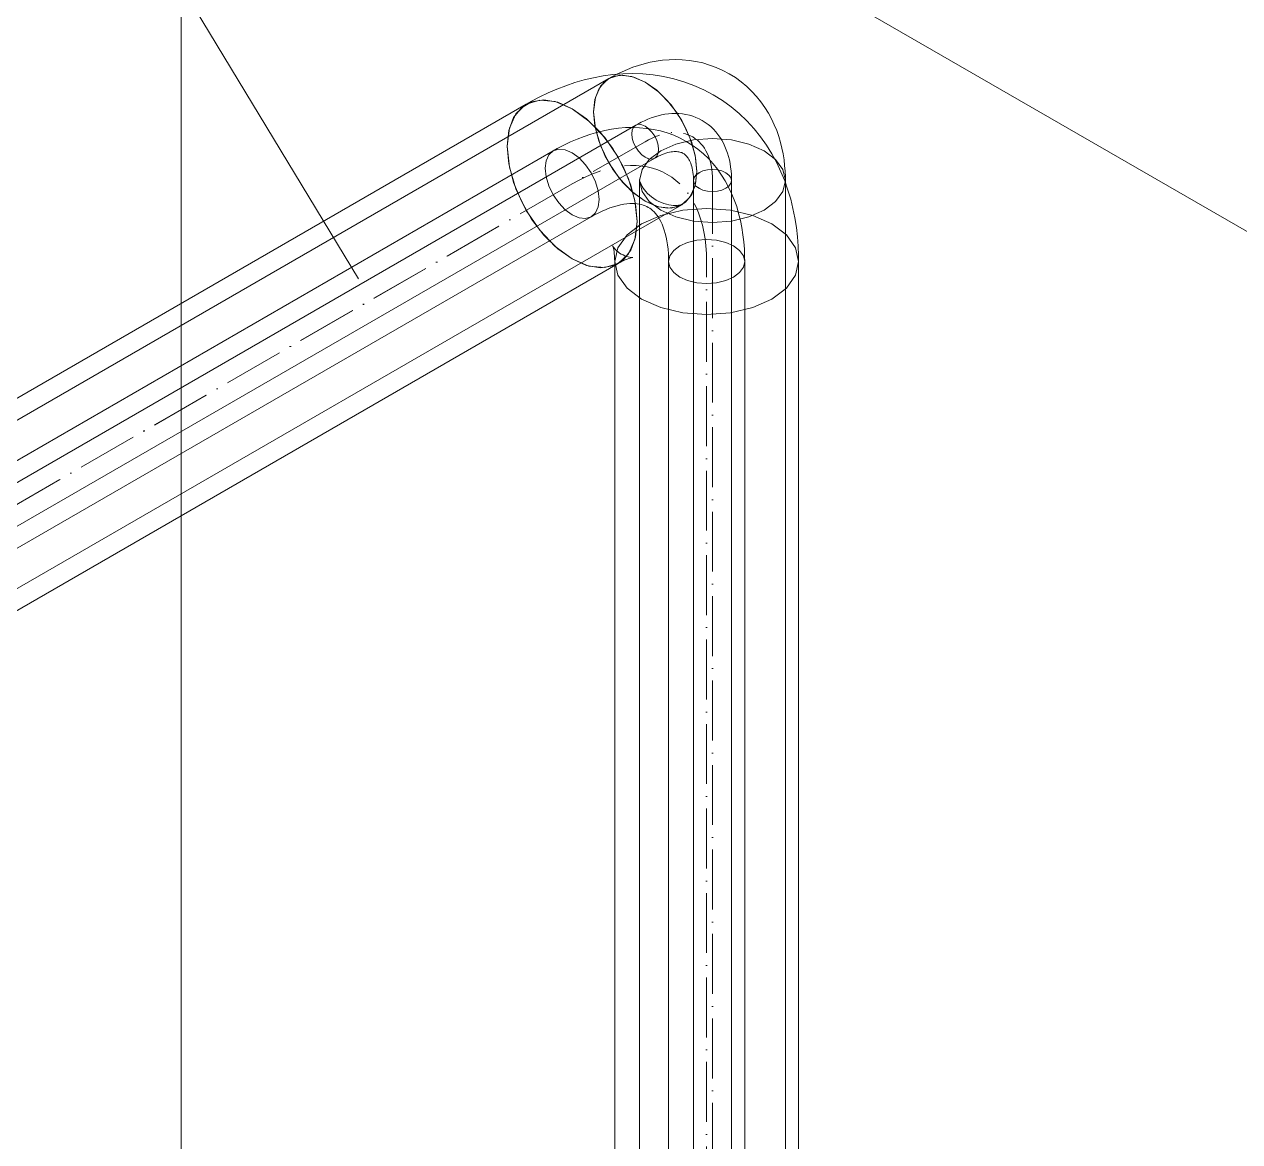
# Model space of a CAD drawing. Header units: millimetres. Extents: x -88595 to 880822, y -1054509 to -148035.
# Drawn here: x 414716.4 to 414919.2, y -309700.9 to -309514.4 of the extents above; entities that cross this region are included whole.
import ezdxf

# ---------------------------------------------------------------- set-up
doc = ezdxf.new("R2010")
doc.units = ezdxf.units.MM
doc.linetypes.add('$12$ADSK_Осевая', pattern=[14, 10, -2, 0, -2])
doc.linetypes.add('$13$ADSK_Осевая', pattern=[14, 10, -2, 0, -2])
for name, color, linetype, lineweight in [('Изоляция', 7, 'Continuous', 18), ('Марки', 7, 'Continuous', 20), ('Оборудование', 7, 'Continuous', 18), ('Трубопровод', 7, 'Continuous', 18), ('Трубопроводы', 7, 'Continuous', 18)]:
    doc.layers.add(name, color=color, linetype=linetype, lineweight=lineweight)

# ---------------------------------------------------------------- blocks, each defined once
blk = doc.blocks.new('$0$ADSK_МедьПайка_Отвод-гнутая труба - Отвод _гнутая труба_-V25-В_ОВ3_4')
at = {"layer": 'Трубопроводы', "color": 190, "true_color": 0x8000ff}
for points in [[(-18998.72, 13391.99, 0), (-18999.24, 13392.26, 0), (-18999.77, 13392.5, 0), (-19000.32, 13392.7, 0), (-19000.88, 13392.87, 0), (-19001.45, 13393, 0), (-19002.03, 13393.09, 0), (-19002.61, 13393.14, 0), (-19003.2, 13393.16, 0), (-19003.78, 13393.14, 0), (-19004.37, 13393.09, 0), (-19004.95, 13393.02, 0), (-19005.53, 13392.91, 0), (-19006.11, 13392.77, 0), (-19006.68, 13392.6, 0), (-19007.25, 13392.41, 0), (-19007.82, 13392.19, 0), (-19008.38, 13391.95, 0), (-19008.93, 13391.69, 0), (-19009.48, 13391.4, 0), (-19009.83, 13391.2, 0)], [(-19008.24, 13391.04, 0), (-19008.82, 13391.29, 0), (-19009.37, 13391.35, 0), (-19009.83, 13391.2, 0), (-19010.19, 13390.87, 0), (-19010.41, 13390.38, 0), (-19010.49, 13389.75, 0), (-19010.41, 13389.03, 0), (-19010.19, 13388.28, 0), (-19009.83, 13387.54, 0), (-19009.37, 13386.86, 0), (-19008.82, 13386.28, 0), (-19008.24, 13385.86, 0)], [(-19008.24, 13385.86, 0), (-19007.66, 13385.61, 0), (-19007.12, 13385.56, 0), (-19006.66, 13385.7, 0), (-19006.3, 13386.03, 0), (-19006.07, 13386.53, 0), (-19006, 13387.16, 0), (-19006.07, 13387.87, 0), (-19006.3, 13388.63, 0), (-19006.66, 13389.37, 0), (-19007.12, 13390.05, 0), (-19007.66, 13390.62, 0), (-19008.24, 13391.04, 0)], [(-18998.72, 13391.99, 0), (-18998.22, 13391.68, 0), (-18997.75, 13391.33, 0), (-18997.3, 13390.96, 0), (-18996.87, 13390.55, 0), (-18996.48, 13390.12, 0), (-18996.11, 13389.67, 0), (-18995.77, 13389.19, 0), (-18995.47, 13388.69, 0), (-18995.19, 13388.18, 0), (-18994.94, 13387.65, 0), (-18994.71, 13387.11, 0), (-18994.52, 13386.55, 0), (-18994.35, 13385.98, 0), (-18994.2, 13385.4, 0), (-18994.09, 13384.81, 0), (-18993.99, 13384.21, 0), (-18993.92, 13383.6, 0), (-18993.87, 13382.99, 0), (-18993.85, 13382.37, 0), (-18993.84, 13381.97, 0)], [(-19001.89, 13386.49, 0), (-19002.02, 13386.56, 0), (-19002.16, 13386.62, 0), (-19002.3, 13386.67, 0), (-19002.46, 13386.72, 0), (-19002.63, 13386.75, 0), (-19002.81, 13386.78, 0), (-19003, 13386.8, 0), (-19003.21, 13386.81, 0), (-19003.44, 13386.8, 0), (-19003.68, 13386.78, 0), (-19003.94, 13386.75, 0), (-19004.21, 13386.7, 0), (-19004.49, 13386.63, 0), (-19004.79, 13386.54, 0), (-19005.1, 13386.44, 0), (-19005.42, 13386.32, 0), (-19005.75, 13386.17, 0), (-19006.09, 13386.01, 0), (-19006.43, 13385.83, 0), (-19006.66, 13385.7, 0)], [(-19001.89, 13386.49, 0), (-19001.77, 13386.41, 0), (-19001.65, 13386.32, 0), (-19001.53, 13386.22, 0), (-19001.41, 13386.11, 0), (-19001.3, 13385.99, 0), (-19001.18, 13385.84, 0), (-19001.07, 13385.68, 0), (-19000.96, 13385.5, 0), (-19000.85, 13385.31, 0), (-19000.75, 13385.09, 0), (-19000.65, 13384.85, 0), (-19000.56, 13384.59, 0), (-19000.47, 13384.31, 0), (-19000.4, 13384.01, 0), (-19000.34, 13383.69, 0), (-19000.28, 13383.35, 0), (-19000.24, 13382.99, 0), (-19000.21, 13382.62, 0), (-19000.2, 13382.23, 0), (-19000.19, 13381.97, 0)], [(-18999.26, 13380.68, 0), (-18999.77, 13381.05, 0), (-19000.08, 13381.5, 0), (-19000.19, 13381.97, 0), (-19000.08, 13382.45, 0), (-18999.77, 13382.89, 0), (-18999.26, 13383.27, 0), (-18998.61, 13383.56, 0), (-18997.84, 13383.74, 0), (-18997.02, 13383.8, 0), (-18996.2, 13383.74, 0), (-18995.43, 13383.56, 0), (-18994.77, 13383.27, 0)], [(-18994.77, 13383.27, 0), (-18994.27, 13382.89, 0), (-18993.95, 13382.45, 0), (-18993.84, 13381.97, 0), (-18993.95, 13381.5, 0), (-18994.27, 13381.05, 0), (-18994.77, 13380.68, 0), (-18995.43, 13380.38, 0), (-18996.2, 13380.2, 0), (-18997.02, 13380.14, 0), (-18997.84, 13380.2, 0), (-18998.61, 13380.38, 0), (-18999.26, 13380.68, 0)]]:
    blk.add_polyline3d(points, dxfattribs=at)
blk = doc.blocks.new('$0$ADSK_МедьПайка_Отвод-гнутая труба - Отвод _гнутая труба_-V19-В_ОВ3_4')
at = {"layer": 'Трубопроводы', "color": 134, "true_color": 0x00a6a6}
for points in [[(1735.53, 594.57, 0), (1734.5, 595.12, 0), (1733.43, 595.6, 0), (1732.33, 596, 0), (1731.2, 596.33, 0), (1730.06, 596.58, 0), (1728.91, 596.76, 0), (1727.74, 596.87, 0), (1726.57, 596.91, 0), (1725.4, 596.88, 0), (1724.24, 596.78, 0), (1723.07, 596.62, 0), (1721.91, 596.4, 0), (1720.75, 596.13, 0), (1719.61, 595.8, 0), (1718.47, 595.41, 0), (1717.34, 594.98, 0), (1716.21, 594.5, 0), (1715.1, 593.96, 0), (1714, 593.39, 0), (1713.31, 593, 0)], [(1735.53, 594.57, 0), (1736.53, 593.95, 0), (1737.48, 593.26, 0), (1738.38, 592.51, 0), (1739.22, 591.7, 0), (1740.01, 590.84, 0), (1740.75, 589.93, 0), (1741.42, 588.97, 0), (1742.04, 587.98, 0), (1742.6, 586.95, 0), (1743.1, 585.89, 0), (1743.54, 584.8, 0), (1743.94, 583.69, 0), (1744.27, 582.55, 0), (1744.56, 581.39, 0), (1744.8, 580.21, 0), (1744.99, 579.01, 0), (1745.13, 577.8, 0), (1745.22, 576.57, 0), (1745.27, 575.33, 0), (1745.28, 574.53, 0)], [(1716.48, 592.68, 0), (1715.32, 593.18, 0), (1714.24, 593.28, 0), (1713.31, 593, 0), (1712.59, 592.33, 0), (1712.15, 591.34, 0), (1711.99, 590.09, 0), (1712.15, 588.66, 0), (1712.59, 587.15, 0), (1713.31, 585.66, 0), (1714.24, 584.3, 0), (1715.32, 583.16, 0), (1716.48, 582.31, 0)], [(1716.48, 582.31, 0), (1717.65, 581.82, 0), (1718.73, 581.71, 0), (1719.66, 582, 0), (1720.37, 582.66, 0), (1720.82, 583.65, 0), (1720.97, 584.9, 0), (1720.82, 586.33, 0), (1720.37, 587.84, 0), (1719.66, 589.33, 0), (1718.73, 590.69, 0), (1717.65, 591.83, 0), (1716.48, 592.68, 0)], [(1729.18, 583.57, 0), (1728.92, 583.71, 0), (1728.65, 583.83, 0), (1728.36, 583.94, 0), (1728.05, 584.03, 0), (1727.71, 584.1, 0), (1727.35, 584.16, 0), (1726.96, 584.19, 0), (1726.54, 584.21, 0), (1726.09, 584.19, 0), (1725.61, 584.15, 0), (1725.1, 584.09, 0), (1724.56, 583.98, 0), (1723.99, 583.85, 0), (1723.4, 583.68, 0), (1722.78, 583.47, 0), (1722.14, 583.22, 0), (1721.48, 582.94, 0), (1720.8, 582.61, 0), (1720.1, 582.25, 0), (1719.66, 582, 0)], [(1729.18, 583.57, 0), (1729.43, 583.41, 0), (1729.67, 583.24, 0), (1729.91, 583.04, 0), (1730.15, 582.82, 0), (1730.38, 582.56, 0), (1730.61, 582.28, 0), (1730.83, 581.96, 0), (1731.05, 581.6, 0), (1731.27, 581.2, 0), (1731.48, 580.77, 0), (1731.67, 580.29, 0), (1731.85, 579.77, 0), (1732.02, 579.21, 0), (1732.17, 578.61, 0), (1732.3, 577.97, 0), (1732.41, 577.29, 0), (1732.49, 576.58, 0), (1732.55, 575.83, 0), (1732.58, 575.05, 0), (1732.58, 574.53, 0)], [(1734.44, 571.94, 0), (1733.43, 572.7, 0), (1732.8, 573.59, 0), (1732.58, 574.53, 0), (1732.8, 575.48, 0), (1733.43, 576.37, 0), (1734.44, 577.13, 0), (1735.76, 577.71, 0), (1737.29, 578.08, 0), (1738.93, 578.2, 0), (1740.58, 578.08, 0), (1742.11, 577.71, 0), (1743.42, 577.13, 0)], [(1743.42, 577.13, 0), (1744.43, 576.37, 0), (1745.07, 575.48, 0), (1745.28, 574.53, 0), (1745.07, 573.59, 0), (1744.43, 572.7, 0), (1743.42, 571.94, 0), (1742.11, 571.36, 0), (1740.58, 570.99, 0), (1738.93, 570.87, 0), (1737.29, 570.99, 0), (1735.76, 571.36, 0), (1734.44, 571.94, 0)]]:
    blk.add_polyline3d(points, dxfattribs=at)
blk = doc.blocks.new('$0$ADSK_Наружный блок кондиционера сплит-системы1 - 4U85S2SL5FA-4475081-В_ОВ3_4')
at = {"layer": 'Оборудование'}
for p, q in [((-19085.72, 13480.95), (-19085.72, 12917.57)), ((-19079.86, 13472.78), (-18478.82, 13125.77))]:
    blk.add_line(p, q, dxfattribs=at)

msp = doc.modelspace()

# ---------------------------------------------------------------- linework, layer by layer
at = {"layer": 'Изоляция', "color": 190, "true_color": 0x8000ff}
for p, q in [((414813.92, -309523.45), (414545.86, -309678.22)), ((414819.05, -309540.48), (414819.05, -309760.86)), ((414843.4, -309760.86), (414843.4, -309540.48)), ((414558.03, -309699.3), (414826.09, -309544.54))]:
    msp.add_line(p, q, dxfattribs=at)
at = {"layer": 'Изоляция', "color": 134, "true_color": 0x00a6a6}
for p, q in [((414800.14, -309527.74), (414515.03, -309692.35)), ((414814.91, -309554), (414814.91, -309796.32)), ((414845.61, -309796.32), (414845.61, -309554)), ((414530.38, -309718.94), (414815.49, -309554.33))]:
    msp.add_line(p, q, dxfattribs=at)
at = {"layer": 'Изоляция', "color": 190, "true_color": 0x8000ff}
for points in [[(414834.03, -309522.67, 0), (414832.96, -309522.1, 0), (414831.86, -309521.61, 0), (414830.74, -309521.2, 0), (414829.6, -309520.86, 0), (414828.46, -309520.61, 0), (414827.32, -309520.43, 0), (414826.19, -309520.33, 0), (414825.07, -309520.29, 0), (414823.98, -309520.32, 0), (414822.9, -309520.41, 0), (414821.86, -309520.55, 0), (414820.84, -309520.74, 0), (414819.85, -309520.98, 0), (414818.88, -309521.26, 0), (414817.94, -309521.57, 0), (414817.03, -309521.92, 0), (414816.14, -309522.31, 0), (414815.28, -309522.72, 0), (414814.44, -309523.16, 0), (414813.92, -309523.45, 0)], [(414820, -309524.06, 0), (414818.09, -309523.2, 0), (414816.27, -309522.88, 0), (414814.63, -309523.13, 0), (414813.27, -309523.91, 0), (414812.25, -309525.21, 0), (414811.61, -309526.94, 0), (414811.39, -309529.03, 0)], [(414811.39, -309529.03, 0), (414811.69, -309526.62, 0), (414812.55, -309524.72, 0), (414813.92, -309523.45, 0), (414815.7, -309522.9, 0), (414817.77, -309523.11, 0), (414820, -309524.06, 0)], [(414834.03, -309522.67, 0), (414835.05, -309523.31, 0), (414836.03, -309524.02, 0), (414836.95, -309524.78, 0), (414837.8, -309525.6, 0), (414838.6, -309526.46, 0), (414839.32, -309527.36, 0), (414839.97, -309528.29, 0), (414840.56, -309529.24, 0), (414841.09, -309530.2, 0), (414841.55, -309531.17, 0), (414841.95, -309532.15, 0), (414842.29, -309533.13, 0), (414842.58, -309534.11, 0), (414842.82, -309535.08, 0), (414843.02, -309536.05, 0), (414843.17, -309537.02, 0), (414843.28, -309537.98, 0), (414843.36, -309538.93, 0), (414843.4, -309539.88, 0), (414843.4, -309540.48, 0)], [(414820, -309524.06, 0), (414822.23, -309525.68, 0), (414824.31, -309527.87, 0), (414826.09, -309530.48, 0), (414827.46, -309533.33, 0), (414828.32, -309536.23, 0), (414828.61, -309538.97, 0)], [(414828.61, -309538.97, 0), (414828.4, -309536.63, 0), (414827.76, -309534.16, 0), (414826.73, -309531.68, 0), (414825.37, -309529.32, 0), (414823.74, -309527.2, 0), (414821.92, -309525.41, 0), (414820, -309524.06, 0)], [(414820, -309543.94, 0), (414817.77, -309542.31, 0), (414815.7, -309540.12, 0), (414813.92, -309537.51, 0), (414812.55, -309534.66, 0), (414811.69, -309531.77, 0), (414811.39, -309529.03, 0)], [(414811.39, -309529.03, 0), (414811.61, -309531.37, 0), (414812.25, -309533.83, 0), (414813.27, -309536.31, 0), (414814.64, -309538.67, 0), (414816.27, -309540.8, 0), (414818.09, -309542.58, 0), (414820, -309543.94, 0)], [(414839.84, -309535.51, 0), (414837.32, -309534.39, 0), (414834.38, -309533.69, 0), (414831.23, -309533.45, 0), (414828.08, -309533.69, 0), (414825.14, -309534.39, 0), (414822.62, -309535.51, 0)], [(414822.62, -309535.51, 0), (414825.14, -309534.39, 0), (414828.08, -309533.69, 0), (414831.23, -309533.45, 0), (414834.38, -309533.69, 0), (414837.32, -309534.39, 0), (414839.84, -309535.51, 0)], [(414822.62, -309535.51, 0), (414820.68, -309536.96, 0), (414819.47, -309538.66, 0), (414819.05, -309540.48, 0), (414819.47, -309542.3, 0), (414820.68, -309543.99, 0), (414822.62, -309545.45, 0)], [(414822.62, -309545.45, 0), (414820.68, -309543.99, 0), (414819.47, -309542.3, 0), (414819.05, -309540.48, 0), (414819.47, -309538.66, 0), (414820.68, -309536.96, 0), (414822.62, -309535.51, 0)], [(414839.84, -309545.45, 0), (414841.77, -309543.99, 0), (414842.99, -309542.3, 0), (414843.4, -309540.48, 0), (414842.99, -309538.66, 0), (414841.77, -309536.96, 0), (414839.84, -309535.51, 0)], [(414839.84, -309535.51, 0), (414841.77, -309536.96, 0), (414842.99, -309538.66, 0), (414843.4, -309540.48, 0), (414842.99, -309542.3, 0), (414841.77, -309543.99, 0), (414839.84, -309545.45, 0)], [(414828.61, -309538.97, 0), (414828.32, -309541.37, 0), (414827.46, -309543.27, 0), (414826.09, -309544.54, 0), (414824.31, -309545.09, 0), (414822.23, -309544.89, 0), (414820, -309543.94, 0)], [(414820, -309543.94, 0), (414821.92, -309544.8, 0), (414823.74, -309545.11, 0), (414825.37, -309544.87, 0), (414826.73, -309544.08, 0), (414827.76, -309542.79, 0), (414828.4, -309541.05, 0), (414828.61, -309538.97, 0)], [(414821.85, -309543.76, 0), (414821.45, -309543.5, 0), (414821.07, -309543.23, 0), (414820.72, -309542.94, 0), (414820.4, -309542.63, 0), (414820.12, -309542.33, 0), (414819.88, -309542.03, 0), (414819.68, -309541.74, 0), (414819.51, -309541.46, 0), (414819.37, -309541.21, 0), (414819.26, -309540.99, 0), (414819.18, -309540.8, 0), (414819.13, -309540.63, 0), (414819.09, -309540.51, 0), (414819.06, -309540.41, 0), (414819.05, -309540.35, 0), (414819.05, -309540.32, 0), (414819.05, -309540.32, 0)], [(414819.05, -309540.32, 0), (414819.05, -309540.33, 0), (414819.05, -309540.38, 0), (414819.05, -309540.46, 0), (414819.05, -309540.48, 0)], [(414821.85, -309543.76, 0), (414822.27, -309543.98, 0), (414822.7, -309544.17, 0), (414823.13, -309544.33, 0), (414823.55, -309544.45, 0), (414823.95, -309544.54, 0), (414824.34, -309544.6, 0), (414824.69, -309544.63, 0), (414825.01, -309544.64, 0), (414825.29, -309544.64, 0), (414825.54, -309544.62, 0), (414825.75, -309544.59, 0), (414825.92, -309544.56, 0), (414826.05, -309544.52, 0), (414826.14, -309544.5, 0), (414826.2, -309544.48, 0), (414826.23, -309544.47, 0), (414826.23, -309544.47, 0)], [(414822.62, -309545.45, 0), (414825.14, -309546.57, 0), (414828.08, -309547.27, 0), (414831.23, -309547.51, 0), (414834.38, -309547.27, 0), (414837.32, -309546.57, 0), (414839.84, -309545.45, 0)], [(414839.84, -309545.45, 0), (414837.32, -309546.57, 0), (414834.38, -309547.27, 0), (414831.23, -309547.51, 0), (414828.08, -309547.27, 0), (414825.14, -309546.57, 0), (414822.62, -309545.45, 0)], [(414826.23, -309544.47, 0), (414826.22, -309544.47, 0), (414826.18, -309544.49, 0), (414826.11, -309544.53, 0), (414826.09, -309544.54, 0)]]:
    msp.add_polyline3d(points, dxfattribs=at)
at = {"layer": 'Изоляция', "color": 134, "true_color": 0x00a6a6}
for points in [[(414831.36, -309526.17, 0), (414829.78, -309525.33, 0), (414828.14, -309524.6, 0), (414826.47, -309523.98, 0), (414824.77, -309523.49, 0), (414823.06, -309523.1, 0), (414821.34, -309522.84, 0), (414819.63, -309522.68, 0), (414817.93, -309522.63, 0), (414816.25, -309522.67, 0), (414814.59, -309522.8, 0), (414812.96, -309523.03, 0), (414811.36, -309523.33, 0), (414809.79, -309523.7, 0), (414808.25, -309524.14, 0), (414806.74, -309524.65, 0), (414805.26, -309525.22, 0), (414803.82, -309525.84, 0), (414802.4, -309526.52, 0), (414801.01, -309527.25, 0), (414800.14, -309527.74, 0)], [(414807.81, -309528.5, 0), (414805.4, -309527.42, 0), (414803.1, -309527.02, 0), (414801.04, -309527.33, 0), (414799.33, -309528.32, 0), (414798.03, -309529.95, 0), (414797.23, -309532.14, 0), (414796.96, -309534.77, 0)], [(414796.96, -309534.77, 0), (414797.33, -309531.74, 0), (414798.41, -309529.34, 0), (414800.14, -309527.74, 0), (414802.39, -309527.05, 0), (414805, -309527.31, 0), (414807.81, -309528.5, 0)], [(414831.36, -309526.17, 0), (414832.89, -309527.12, 0), (414834.34, -309528.17, 0), (414835.7, -309529.31, 0), (414836.98, -309530.54, 0), (414838.17, -309531.83, 0), (414839.26, -309533.19, 0), (414840.25, -309534.59, 0), (414841.15, -309536.03, 0), (414841.95, -309537.51, 0), (414842.66, -309539.01, 0), (414843.29, -309540.53, 0), (414843.83, -309542.07, 0), (414844.29, -309543.62, 0), (414844.67, -309545.17, 0), (414844.99, -309546.73, 0), (414845.24, -309548.3, 0), (414845.42, -309549.86, 0), (414845.54, -309551.43, 0), (414845.6, -309553, 0), (414845.61, -309554, 0)], [(414807.81, -309528.5, 0), (414810.62, -309530.55, 0), (414813.24, -309533.31, 0), (414815.49, -309536.6, 0), (414817.21, -309540.2, 0), (414818.3, -309543.84, 0), (414818.67, -309547.3, 0)], [(414818.67, -309547.3, 0), (414818.39, -309544.35, 0), (414817.59, -309541.24, 0), (414816.3, -309538.12, 0), (414814.58, -309535.14, 0), (414812.52, -309532.46, 0), (414810.23, -309530.21, 0), (414807.81, -309528.5, 0)], [(414807.81, -309553.57, 0), (414805, -309551.52, 0), (414802.39, -309548.76, 0), (414800.14, -309545.47, 0), (414798.41, -309541.88, 0), (414797.33, -309538.23, 0), (414796.96, -309534.77, 0)], [(414796.96, -309534.77, 0), (414797.23, -309537.72, 0), (414798.03, -309540.83, 0), (414799.33, -309543.95, 0), (414801.05, -309546.93, 0), (414803.11, -309549.61, 0), (414805.4, -309551.86, 0), (414807.81, -309553.57, 0)], [(414841.12, -309547.73, 0), (414837.94, -309546.32, 0), (414834.24, -309545.44, 0), (414830.26, -309545.14, 0), (414826.29, -309545.44, 0), (414822.59, -309546.32, 0), (414819.41, -309547.73, 0)], [(414819.41, -309547.73, 0), (414822.59, -309546.32, 0), (414826.29, -309545.44, 0), (414830.26, -309545.14, 0), (414834.24, -309545.44, 0), (414837.94, -309546.32, 0), (414841.12, -309547.73, 0)], [(414818.67, -309547.3, 0), (414818.3, -309550.33, 0), (414817.21, -309552.73, 0), (414815.49, -309554.33, 0), (414813.24, -309555.02, 0), (414810.62, -309554.76, 0), (414807.81, -309553.57, 0)], [(414807.81, -309553.57, 0), (414810.23, -309554.65, 0), (414812.52, -309555.05, 0), (414814.58, -309554.74, 0), (414816.3, -309553.75, 0), (414817.59, -309552.12, 0), (414818.4, -309549.93, 0), (414818.67, -309547.3, 0)], [(414819.41, -309547.73, 0), (414816.97, -309549.57, 0), (414815.44, -309551.7, 0), (414814.91, -309554, 0), (414815.44, -309556.29, 0), (414816.97, -309558.43, 0), (414819.41, -309560.26, 0)], [(414819.41, -309560.26, 0), (414816.97, -309558.43, 0), (414815.44, -309556.29, 0), (414814.91, -309554, 0), (414815.44, -309551.7, 0), (414816.97, -309549.57, 0), (414819.41, -309547.73, 0)], [(414841.12, -309560.26, 0), (414843.56, -309558.43, 0), (414845.09, -309556.29, 0), (414845.61, -309554, 0), (414845.09, -309551.7, 0), (414843.56, -309549.57, 0), (414841.12, -309547.73, 0)], [(414841.12, -309547.73, 0), (414843.56, -309549.57, 0), (414845.09, -309551.7, 0), (414845.61, -309554, 0), (414845.09, -309556.29, 0), (414843.56, -309558.43, 0), (414841.12, -309560.26, 0)], [(414816.01, -309552.76, 0), (414815.73, -309552.58, 0), (414815.48, -309552.39, 0), (414815.24, -309552.2, 0), (414815.04, -309552.01, 0), (414814.88, -309551.83, 0), (414814.75, -309551.67, 0), (414814.66, -309551.54, 0), (414814.6, -309551.45, 0), (414814.57, -309551.4, 0), (414814.57, -309551.39, 0)], [(414814.57, -309551.39, 0), (414814.58, -309551.41, 0), (414814.61, -309551.49, 0), (414814.65, -309551.62, 0), (414814.7, -309551.8, 0), (414814.75, -309552.04, 0), (414814.8, -309552.33, 0), (414814.85, -309552.67, 0), (414814.88, -309553.06, 0), (414814.9, -309553.5, 0), (414814.91, -309553.99, 0), (414814.91, -309554, 0)], [(414817.92, -309553.32, 0), (414817.89, -309553.33, 0), (414817.81, -309553.34, 0), (414817.68, -309553.37, 0), (414817.49, -309553.42, 0), (414817.26, -309553.49, 0), (414816.99, -309553.59, 0), (414816.67, -309553.73, 0), (414816.31, -309553.89, 0), (414815.92, -309554.09, 0), (414815.5, -309554.32, 0), (414815.49, -309554.33, 0)], [(414816.01, -309552.76, 0), (414816.3, -309552.91, 0), (414816.6, -309553.04, 0), (414816.88, -309553.15, 0), (414817.14, -309553.22, 0), (414817.38, -309553.28, 0), (414817.58, -309553.31, 0), (414817.74, -309553.32, 0), (414817.85, -309553.33, 0), (414817.91, -309553.32, 0), (414817.92, -309553.32, 0)], [(414819.41, -309560.26, 0), (414822.59, -309561.67, 0), (414826.29, -309562.56, 0), (414830.26, -309562.86, 0), (414834.24, -309562.56, 0), (414837.94, -309561.67, 0), (414841.12, -309560.26, 0)], [(414841.12, -309560.26, 0), (414837.94, -309561.67, 0), (414834.24, -309562.56, 0), (414830.26, -309562.86, 0), (414826.29, -309562.56, 0), (414822.59, -309561.67, 0), (414819.41, -309560.26, 0)]]:
    msp.add_polyline3d(points, dxfattribs=at)
at = {"layer": 'Марки'}
msp.add_line((414772.16, -309556.88), (414380.34, -308909.41), dxfattribs=at)
at = {"layer": 'Трубопровод', "color": 190, "true_color": 0x8000ff}
for p, q in [((414818.42, -309531.25), (414550.36, -309686.01)), ((414553.53, -309691.51), (414821.59, -309536.75)), ((414828.05, -309540.48), (414828.05, -309760.86)), ((414834.4, -309760.86), (414834.4, -309540.48))]:
    msp.add_line(p, q, dxfattribs=at)
at = {"layer": 'Трубопровод', "color": 134, "true_color": 0x00a6a6}
for p, q in [((414804.64, -309535.54), (414519.53, -309700.14)), ((414525.88, -309711.14), (414810.99, -309546.53)), ((414823.91, -309554), (414823.91, -309796.32)), ((414836.61, -309796.32), (414836.61, -309554))]:
    msp.add_line(p, q, dxfattribs=at)
at = {"layer": 'Трубопровод', "color": 190, "linetype": '$12$ADSK_Осевая', "true_color": 0x8000ff}
for p, q in [((414820, -309534), (414551.95, -309688.76)), ((414820, -309534), (414551.95, -309688.76)), ((414831.23, -309760.86), (414831.23, -309540.48)), ((414831.23, -309760.86), (414831.23, -309540.48))]:
    msp.add_line(p, q, dxfattribs=at)
at = {"layer": 'Трубопровод', "color": 134, "linetype": '$12$ADSK_Осевая', "true_color": 0x00a6a6}
for p, q in [((414807.81, -309541.04), (414522.71, -309705.64)), ((414807.81, -309541.04), (414522.71, -309705.64)), ((414830.26, -309796.32), (414830.26, -309554)), ((414830.26, -309796.32), (414830.26, -309554))]:
    msp.add_line(p, q, dxfattribs=at)
at = {"layer": 'Трубопровод', "color": 190, "true_color": 0x8000ff}
for points in [[(414817.76, -309532.7, 0), (414817.83, -309532.07, 0), (414818.06, -309531.58, 0), (414818.42, -309531.25, 0), (414818.88, -309531.1, 0), (414819.42, -309531.16, 0), (414820, -309531.41, 0)], [(414820, -309531.41, 0), (414820.58, -309531.83, 0), (414821.13, -309532.4, 0), (414821.59, -309533.08, 0), (414821.95, -309533.82, 0), (414822.17, -309534.58, 0), (414822.25, -309535.29, 0)], [(414820, -309536.59, 0), (414819.42, -309536.17, 0), (414818.88, -309535.59, 0), (414818.42, -309534.91, 0), (414818.06, -309534.17, 0), (414817.83, -309533.42, 0), (414817.76, -309532.7, 0)], [(414822.25, -309535.29, 0), (414822.17, -309535.92, 0), (414821.95, -309536.42, 0), (414821.59, -309536.75, 0), (414821.13, -309536.89, 0), (414820.58, -309536.84, 0), (414820, -309536.59, 0)], [(414828.98, -309539.18, 0), (414828.48, -309539.56, 0), (414828.16, -309540, 0), (414828.05, -309540.48, 0), (414828.16, -309540.95, 0), (414828.48, -309541.4, 0), (414828.98, -309541.77, 0)], [(414833.47, -309539.18, 0), (414832.82, -309538.89, 0), (414832.05, -309538.71, 0), (414831.23, -309538.65, 0), (414830.41, -309538.71, 0), (414829.64, -309538.89, 0), (414828.98, -309539.18, 0)], [(414833.47, -309541.77, 0), (414833.98, -309541.4, 0), (414834.3, -309540.95, 0), (414834.4, -309540.48, 0), (414834.3, -309540, 0), (414833.98, -309539.56, 0), (414833.47, -309539.18, 0)], [(414828.98, -309541.77, 0), (414829.64, -309542.07, 0), (414830.41, -309542.25, 0), (414831.23, -309542.31, 0), (414832.05, -309542.25, 0), (414832.82, -309542.07, 0), (414833.47, -309541.77, 0)]]:
    msp.add_polyline3d(points, dxfattribs=at)
at = {"layer": 'Трубопровод', "color": 134, "true_color": 0x00a6a6}
for points in [[(414803.32, -309538.44, 0), (414803.48, -309537.19, 0), (414803.92, -309536.2, 0), (414804.64, -309535.54, 0), (414805.57, -309535.25, 0), (414806.65, -309535.36, 0), (414807.81, -309535.85, 0)], [(414807.81, -309535.85, 0), (414808.98, -309536.7, 0), (414810.06, -309537.84, 0), (414810.99, -309539.2, 0), (414811.7, -309540.69, 0), (414812.15, -309542.2, 0), (414812.3, -309543.63, 0)], [(414807.81, -309546.22, 0), (414806.65, -309545.37, 0), (414805.57, -309544.23, 0), (414804.64, -309542.87, 0), (414803.92, -309541.38, 0), (414803.48, -309539.87, 0), (414803.32, -309538.44, 0)], [(414812.3, -309543.63, 0), (414812.15, -309544.88, 0), (414811.7, -309545.87, 0), (414810.99, -309546.53, 0), (414810.06, -309546.82, 0), (414808.98, -309546.71, 0), (414807.81, -309546.22, 0)], [(414825.77, -309551.4, 0), (414824.76, -309552.16, 0), (414824.13, -309553.05, 0), (414823.91, -309554, 0), (414824.13, -309554.95, 0), (414824.76, -309555.83, 0), (414825.77, -309556.59, 0)], [(414834.75, -309551.4, 0), (414833.44, -309550.82, 0), (414831.91, -309550.46, 0), (414830.26, -309550.33, 0), (414828.62, -309550.46, 0), (414827.09, -309550.82, 0), (414825.77, -309551.4, 0)], [(414834.75, -309556.59, 0), (414835.76, -309555.83, 0), (414836.4, -309554.95, 0), (414836.61, -309554, 0), (414836.4, -309553.05, 0), (414835.76, -309552.16, 0), (414834.75, -309551.4, 0)], [(414825.77, -309556.59, 0), (414827.09, -309557.17, 0), (414828.62, -309557.54, 0), (414830.26, -309557.66, 0), (414831.91, -309557.54, 0), (414833.44, -309557.17, 0), (414834.75, -309556.59, 0)]]:
    msp.add_polyline3d(points, dxfattribs=at)
at = {"layer": 'Трубопроводы', "color": 190, "linetype": '$13$ADSK_Осевая', "true_color": 0x8000ff}
msp.add_ellipse((414820, -309546.96), major_axis=(7.94, 13.75), ratio=0.57735, start_param=5.497787, end_param=7.068583, dxfattribs=at)
at = {"layer": 'Трубопроводы', "color": 134, "linetype": '$13$ADSK_Осевая', "true_color": 0x00a6a6}
msp.add_ellipse((414807.81, -309566.96), major_axis=(15.87, 27.5), ratio=0.57735, start_param=5.497787, end_param=7.068583, dxfattribs=at)

# ---------------------------------------------------------------- block references
at = {"layer": 'Оборудование'}
msp.add_blockref('$0$ADSK_Наружный блок кондиционера сплит-системы1 - 4U85S2SL5FA-4475081-В_ОВ3_4', (433828.25, -322922.45), dxfattribs=at)
at = {"layer": 'Трубопроводы', "color": 190, "true_color": 0x8000ff}
msp.add_blockref('$0$ADSK_МедьПайка_Отвод-гнутая труба - Отвод _гнутая труба_-V25-В_ОВ3_4', (433828.25, -322922.45), dxfattribs=at)
at = {"layer": 'Трубопроводы', "color": 134, "true_color": 0x00a6a6}
msp.add_blockref('$0$ADSK_МедьПайка_Отвод-гнутая труба - Отвод _гнутая труба_-V19-В_ОВ3_4', (413091.33, -310128.53), dxfattribs=at)

doc.saveas('drawing.dxf')
